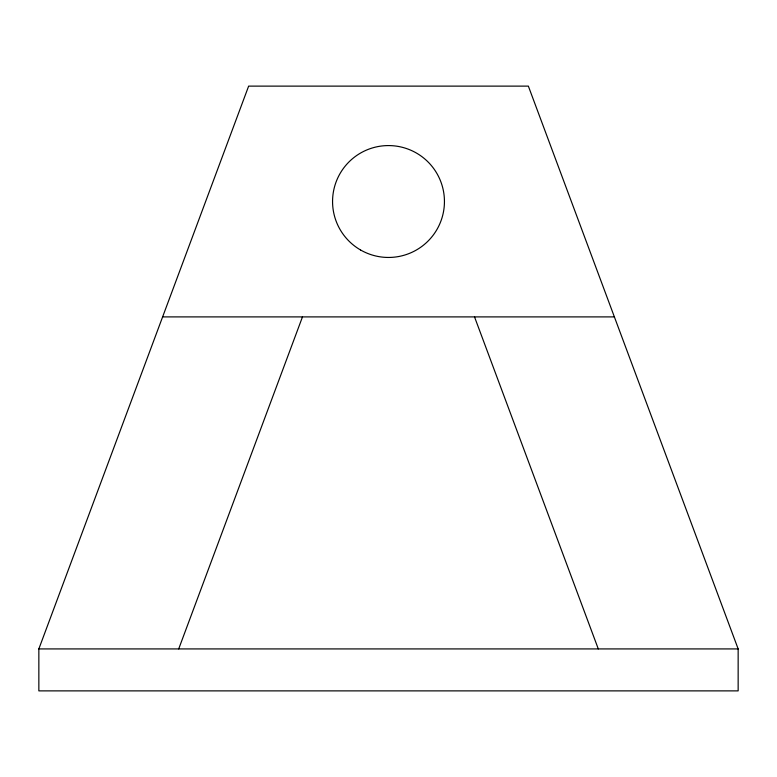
<?xml version="1.0" encoding="UTF-8"?>
<svg xmlns="http://www.w3.org/2000/svg" width="777" height="777" viewBox="0 0 777 777"><rect width="100%" height="100%" fill="white"/><g stroke="black" fill="none" stroke-linecap="round" stroke-linejoin="round"><path stroke-width="1.17" d="M38.85 648.921L248.64 86.121L528.36 86.121L738.15 648.921L738.15 690.879L38.85 690.879L38.85 648.921L738.15 648.921M178.71 648.921L302.476 316.899M162.616 316.899L614.384 316.899M474.524 316.899L598.29 648.921M360.528 249.961A55.944 55.944 0 0 0 444.444 201.515A55.944 55.944 0 0 0 360.528 153.069A55.944 55.944 0 0 0 360.528 249.961"/></g></svg>
